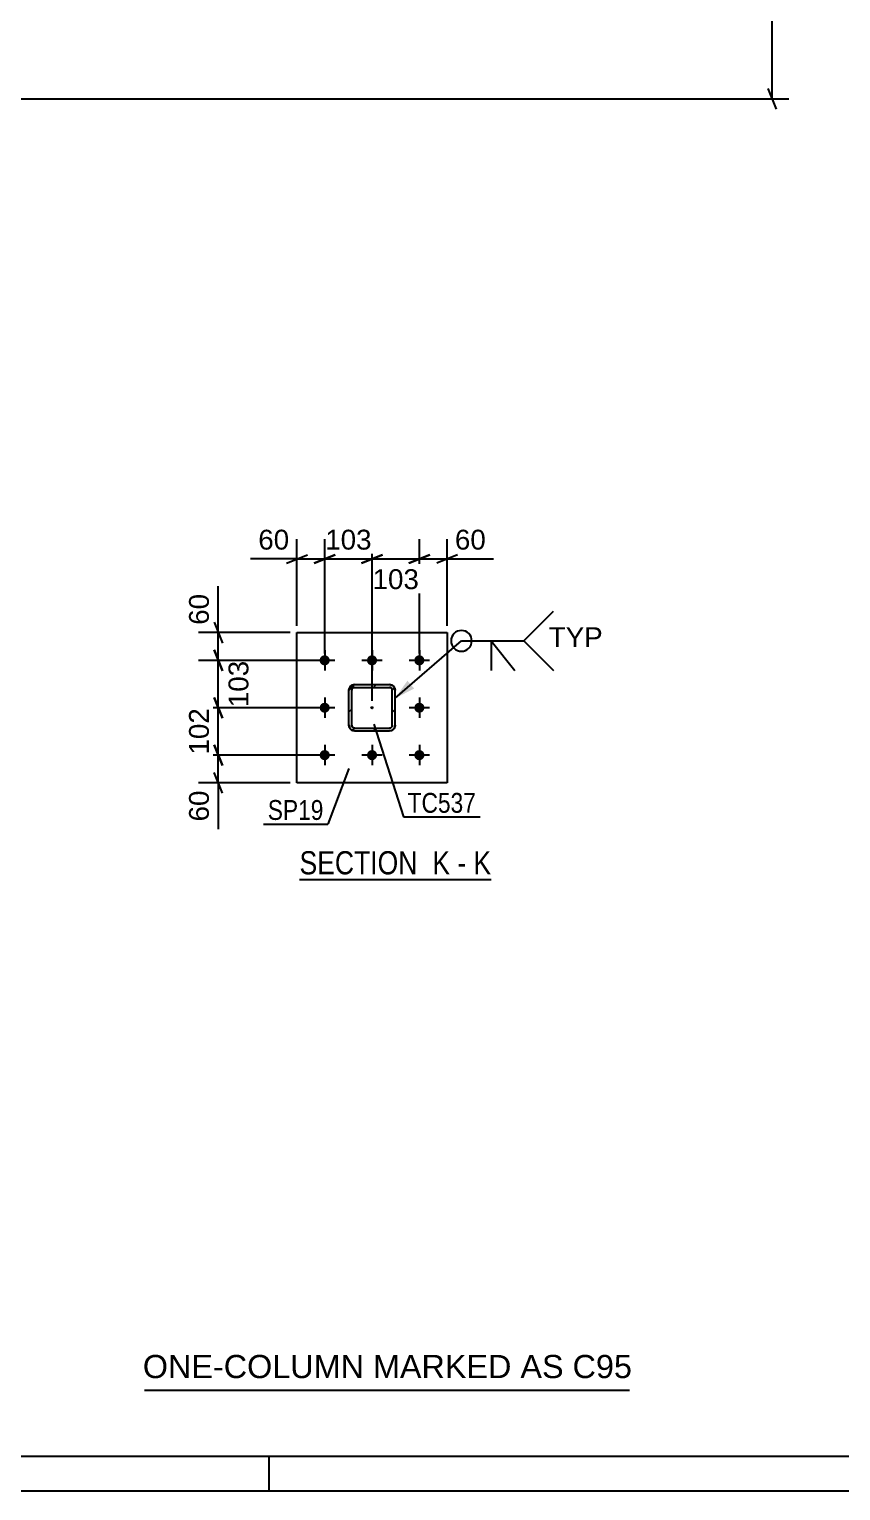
# Model space of a CAD drawing. Header units: millimetres. Extents: x 0 to 841, y 0 to 594.
# Drawn here: x 386.4 to 503.5, y 0 to 210.8 of the extents above; entities that cross this region are included whole.
import ezdxf

# ---------------------------------------------------------------- set-up
doc = ezdxf.new("R2010")
doc.units = ezdxf.units.MM
doc.linetypes.add('DXK_LINE_DOT2', pattern=[3.9198, 1.9599, -1.9599])
doc.linetypes.add('DXK_LINE_DOT3', pattern=[5.9187, 2.979, -0.9799, 0.9799, -0.9799])
doc.styles.add('Arial', font='ARIAL.TTF', dxfattribs={"height": 0.2})
doc.styles.add('Arial Narrow', font='ARIALN.TTF', dxfattribs={"height": 0.2})

# ---------------------------------------------------------------- blocks, each defined once
blk = doc.blocks.new('Unknown-284933836-1132')
at = {"color": 5, "linetype": 'Continuous'}
for p, q in [((5, 5), (836, 5)), ((421, 0), (421, 5)), ((0, 0), (841, 0))]:
    blk.add_line(p, q, dxfattribs=at)
blk = doc.blocks.new('Unknown-284933836-20 - 15222')
at = {"color": 6, "linetype": 'Continuous'}
blk.add_line((425.37, 88.16), (453.02, 88.16), dxfattribs=at)
at = {"color": 0, "linetype": 'Continuous'}
blk.add_wipeout([(443.48, 88.91), (443.48, 92.41), (425.37, 92.41), (425.37, 88.91)], dxfattribs=at)
at = {"color": 7, "linetype": 'Continuous', "style": 'Arial Narrow'}
blk.add_text('SECTION ', height=3.34, dxfattribs=at).set_placement((425.37, 88.91))
at = {"color": 0, "linetype": 'Continuous'}
blk.add_wipeout([(447.09, 88.91), (447.09, 92.41), (444.53, 92.41), (444.53, 88.91)], dxfattribs=at)
at = {"color": 7, "linetype": 'Continuous', "style": 'Arial Narrow'}
blk.add_text('K', height=3.34, dxfattribs=at).set_placement((444.53, 88.91))
at = {"color": 0, "linetype": 'Continuous'}
blk.add_wipeout([(449.41, 88.91), (449.41, 92.41), (448.14, 92.41), (448.14, 88.91)], dxfattribs=at)
at = {"color": 7, "linetype": 'Continuous', "style": 'Arial Narrow'}
blk.add_text('-', height=3.34, dxfattribs=at).set_placement((448.14, 88.91))
at = {"color": 0, "linetype": 'Continuous'}
blk.add_wipeout([(453.02, 88.91), (453.02, 92.41), (450.46, 92.41), (450.46, 88.91)], dxfattribs=at)
at = {"color": 7, "linetype": 'Continuous', "style": 'Arial Narrow'}
blk.add_text('K', height=3.34, dxfattribs=at).set_placement((450.46, 88.91))
blk = doc.blocks.new('Part-284933836-15236 - 15222')
at = {"linetype": 'Continuous'}
h = blk.add_hatch(dxfattribs=at)
h.set_pattern_fill('', scale=0.7, style=0, pattern_type=0)
h.set_pattern_definition([(45, (433.2962, 116.2746), (-1.57154, 1.57154), [])])
h.paths.add_polyline_path([(438.36, 116.27), (433.3, 116.27), (432.99, 116.21), (432.73, 116.04), (432.56, 115.78), (432.5, 115.47), (432.5, 110.41), (432.56, 110.1), (432.73, 109.84), (432.99, 109.67), (433.3, 109.61), (438.36, 109.61), (438.67, 109.67), (438.93, 109.84), (439.1, 110.1), (439.16, 110.41), (439.16, 115.47), (439.1, 115.78), (438.93, 116.04), (438.67, 116.21)])
h.paths.add_polyline_path([(438.73, 115.63), (438.76, 115.47), (438.76, 110.41), (438.73, 110.25), (438.65, 110.13), (438.52, 110.04), (438.36, 110.01), (433.3, 110.01), (433.14, 110.04), (433.01, 110.13), (432.93, 110.25), (432.9, 110.41), (432.9, 115.47), (432.93, 115.63), (433.01, 115.76), (433.14, 115.84), (433.3, 115.87), (438.36, 115.87), (438.52, 115.84), (438.65, 115.76)])
blk.add_hatch(color=246, dxfattribs=at).paths.add_polyline_path([(435.83, 112.84, -1), (435.83, 113.04, -1)])
at = {"color": 7, "linetype": 'DXK_LINE_DOT2'}
for p, q in [((432.99, 116.21), (433.3, 116.27)), ((433.3, 116.27), (438.36, 116.27)), ((438.36, 116.27), (438.67, 116.21)), ((432.5, 115.47), (432.56, 115.78)), ((432.5, 110.41), (432.5, 115.47)), ((432.93, 115.63), (432.9, 115.47)), ((432.9, 110.41), (432.9, 115.47)), ((433.01, 115.76), (432.93, 115.63)), ((433.14, 115.84), (433.01, 115.76)), ((433.3, 115.87), (433.14, 115.84)), ((433.3, 115.87), (438.36, 115.87)), ((438.52, 115.84), (438.36, 115.87)), ((438.65, 115.76), (438.52, 115.84)), ((438.73, 115.63), (438.65, 115.76)), ((438.76, 115.47), (438.73, 115.63)), ((438.76, 110.41), (438.76, 115.47)), ((439.1, 115.78), (439.16, 115.47)), ((439.16, 110.41), (439.16, 115.47)), ((432.56, 110.1), (432.5, 110.41)), ((432.9, 110.41), (432.93, 110.25)), ((432.93, 110.25), (433.01, 110.13)), ((433.3, 109.61), (432.99, 109.67)), ((433.01, 110.13), (433.14, 110.04)), ((433.14, 110.04), (433.3, 110.01)), ((433.3, 110.01), (438.36, 110.01)), ((438.36, 110.01), (438.52, 110.04)), ((438.67, 109.67), (438.36, 109.61)), ((438.52, 110.04), (438.65, 110.13)), ((438.65, 110.13), (438.73, 110.25)), ((438.73, 110.25), (438.76, 110.41)), ((439.16, 110.41), (439.1, 110.1)), ((433.3, 109.61), (438.36, 109.61))]:
    blk.add_line(p, q, dxfattribs=at)
at = {"color": 2, "linetype": 'Continuous'}
for p, q in [((433.3, 116.27), (432.99, 116.21)), ((433.3, 116.27), (438.36, 116.27)), ((438.67, 116.21), (438.36, 116.27)), ((432.56, 115.78), (432.5, 115.47)), ((432.5, 110.41), (432.5, 115.47)), ((432.9, 115.47), (432.93, 115.63)), ((432.9, 110.41), (432.9, 115.47)), ((432.93, 115.63), (433.01, 115.76)), ((433.01, 115.76), (433.14, 115.84)), ((433.14, 115.84), (433.3, 115.87)), ((433.3, 115.87), (438.36, 115.87)), ((438.36, 115.87), (438.52, 115.84)), ((438.52, 115.84), (438.65, 115.76)), ((438.65, 115.76), (438.73, 115.63)), ((438.73, 115.63), (438.76, 115.47)), ((438.76, 110.41), (438.76, 115.47)), ((439.16, 115.47), (439.1, 115.78)), ((439.16, 110.41), (439.16, 115.47)), ((432.5, 110.41), (432.56, 110.1)), ((432.93, 110.25), (432.9, 110.41)), ((433.01, 110.13), (432.93, 110.25)), ((432.99, 109.67), (433.3, 109.61)), ((433.14, 110.04), (433.01, 110.13)), ((433.3, 110.01), (433.14, 110.04)), ((433.3, 110.01), (438.36, 110.01)), ((438.52, 110.04), (438.36, 110.01)), ((438.36, 109.61), (438.67, 109.67)), ((438.65, 110.13), (438.52, 110.04)), ((438.73, 110.25), (438.65, 110.13)), ((438.76, 110.41), (438.73, 110.25)), ((439.1, 110.1), (439.16, 110.41)), ((433.3, 109.61), (438.36, 109.61))]:
    blk.add_line(p, q, dxfattribs=at)
at = {"color": 7, "linetype": 'DXK_LINE_DOT3'}
blk.add_line((435.83, 112.94), (435.83, 112.94), dxfattribs=at)
at = {"color": 246, "linetype": 'DXK_LINE_DOT2'}
blk.add_line((435.83, 112.94), (435.83, 112.94), dxfattribs=at)
at = {"color": 246, "linetype": 'Continuous'}
blk.add_circle((435.83, 112.94), 0.1, dxfattribs=at)
at = {"color": 7, "linetype": 'DXK_LINE_DOT2'}
for centre, start, end in [((433.3, 115.47), 112.5, 157.5), ((438.36, 115.47), 22.5, 67.5), ((433.3, 110.41), 202.5, 247.5), ((438.36, 110.41), 292.5, 337.5)]:
    blk.add_arc(centre, 0.8, start, end, dxfattribs=at)
at = {"color": 2, "linetype": 'Continuous'}
for centre, start, end in [((433.3, 115.47), 112.5, 157.5), ((438.36, 115.47), 22.5, 67.5), ((433.3, 110.41), 202.5, 247.5), ((438.36, 110.41), 292.5, 337.5)]:
    blk.add_arc(centre, 0.8, start, end, dxfattribs=at)
blk = doc.blocks.new('Bolt-284933836-15298 - 15222')
at = {"linetype": 'Continuous'}
for points in [[(429, 119.04, -1), (429, 120.51, -1)], [(435.83, 119.04, -1), (435.83, 120.51, -1)], [(442.66, 119.04, -1), (442.66, 120.51, -1)], [(429, 112.21, -1), (429, 113.67, -1)], [(442.66, 112.21, -1), (442.66, 113.67, -1)], [(429, 105.37, -1), (429, 106.84, -1)], [(435.83, 105.37, -1), (435.83, 106.84, -1)], [(442.66, 105.37, -1), (442.66, 106.84, -1)]]:
    blk.add_hatch(color=1, dxfattribs=at).paths.add_polyline_path(points)
at = {"color": 1, "linetype": 'Continuous'}
for p, q in [((429, 121.24), (429, 118.31)), ((435.83, 121.24), (435.83, 118.31)), ((442.66, 121.24), (442.66, 118.31)), ((430.46, 119.77), (427.53, 119.77)), ((437.3, 119.77), (434.36, 119.77)), ((444.13, 119.77), (441.2, 119.77)), ((429, 114.41), (429, 111.47)), ((442.66, 114.41), (442.66, 111.47)), ((430.46, 112.94), (427.53, 112.94)), ((444.13, 112.94), (441.2, 112.94)), ((429, 107.57), (429, 104.64)), ((435.83, 107.57), (435.83, 104.64)), ((442.66, 107.57), (442.66, 104.64)), ((430.46, 106.11), (427.53, 106.11)), ((437.3, 106.11), (434.36, 106.11)), ((444.13, 106.11), (441.2, 106.11))]:
    blk.add_line(p, q, dxfattribs=at)
blk = doc.blocks.new('Part-284933836-15242 - 15222')
at = {"color": 2, "linetype": 'Continuous'}
for p, q in [((425, 102.11), (425, 123.77)), ((425, 123.77), (446.66, 123.77)), ((446.66, 123.77), (446.66, 102.11)), ((446.66, 102.11), (425, 102.11))]:
    blk.add_line(p, q, dxfattribs=at)
blk = doc.blocks.new('StraightDimension-284933836-14925 - 1981')
at = {"color": 7, "linetype": 'Continuous'}
for p, q in [((494.16, 254.87), (492.96, 257.87)), ((347.81, 256.37), (495.96, 256.37)), ((493.56, 200.77), (493.56, 256.37)), ((347.81, 200.77), (495.96, 200.77)), ((492.96, 202.27), (494.16, 199.27))]:
    blk.add_line(p, q, dxfattribs=at)
at = {"color": 0}
blk.add_wipeout([(492.81, 233.62), (488.61, 233.62), (488.61, 223.53), (492.81, 223.53)], dxfattribs=at)
at = {"color": 3, "style": 'Arial'}
blk.add_text('2678', height=2.865, rotation=90.0002, dxfattribs=at).set_placement((492.21, 224.13))
blk = doc.blocks.new('StraightDimension-284933836-24251 - 15222')
at = {"color": 7, "linetype": 'Continuous'}
for p, q in [((413.04, 121.27), (414.24, 118.27)), ((428, 119.77), (411.24, 119.77)), ((413.64, 112.94), (413.64, 119.77)), ((414.24, 111.44), (413.04, 114.44)), ((428, 112.94), (411.24, 112.94))]:
    blk.add_line(p, q, dxfattribs=at)
at = {"color": 0}
blk.add_wipeout([(418.59, 120.29), (414.39, 120.29), (414.39, 112.42), (418.59, 112.42)], dxfattribs=at)
at = {"color": 3, "style": 'Arial'}
blk.add_text('103', height=2.865, rotation=90.0002, dxfattribs=at).set_placement((417.99, 113.02))
blk = doc.blocks.new('StraightDimension-284933836-16379 - 15222')
at = {"color": 7, "linetype": 'Continuous'}
for p, q in [((442.66, 120.77), (442.66, 137.25)), ((446.66, 124.77), (446.66, 137.25)), ((441.16, 133.8), (444.16, 135)), ((448.16, 135), (445.16, 133.8)), ((442.66, 134.4), (446.66, 134.4))]:
    blk.add_line(p, q, dxfattribs=at)
at = {"color": 0}
blk.add_wipeout([(452.84, 135.15), (452.84, 139.35), (447.19, 139.35), (447.19, 135.15)], dxfattribs=at)
at = {"color": 7, "linetype": 'Continuous'}
blk.add_line((446.66, 134.4), (453.36, 134.4), dxfattribs=at)
blk.add_line((446.66, 134.4), (453.36, 134.4), dxfattribs=at)
at = {"color": 3, "style": 'Arial'}
blk.add_text('60', height=2.865, dxfattribs=at).set_placement((447.79, 135.75))
blk = doc.blocks.new('StraightDimension-284933836-16380 - 15222')
at = {"color": 7, "linetype": 'Continuous'}
for p, q in [((434.33, 133.8), (437.33, 135)), ((435.83, 113.94), (435.83, 136.8)), ((444.16, 135), (441.16, 133.8)), ((442.66, 120.77), (442.66, 136.8)), ((435.83, 134.4), (442.66, 134.4))]:
    blk.add_line(p, q, dxfattribs=at)
at = {"color": 0}
blk.add_wipeout([(443.18, 129.45), (443.18, 133.65), (435.31, 133.65), (435.31, 129.45)], dxfattribs=at)
at = {"color": 3, "style": 'Arial'}
blk.add_text('103', height=2.865, dxfattribs=at).set_placement((435.91, 130.05))
blk = doc.blocks.new('StraightDimension-284933836-16381 - 15222')
at = {"color": 7, "linetype": 'Continuous'}
for p, q in [((429, 120.77), (429, 137.25)), ((435.83, 113.94), (435.83, 137.25)), ((427.5, 133.8), (430.5, 135)), ((437.33, 135), (434.33, 133.8)), ((429, 134.4), (435.83, 134.4))]:
    blk.add_line(p, q, dxfattribs=at)
at = {"color": 0}
blk.add_wipeout([(436.35, 135.15), (436.35, 139.35), (428.48, 139.35), (428.48, 135.15)], dxfattribs=at)
at = {"color": 3, "style": 'Arial'}
blk.add_text('103', height=2.865, dxfattribs=at).set_placement((429.08, 135.75))
blk = doc.blocks.new('StraightDimension-284933836-16382 - 15222')
at = {"color": 7, "linetype": 'Continuous'}
for p, q in [((425, 124.77), (425, 137.25)), ((429, 120.77), (429, 137.25)), ((423.5, 133.8), (426.5, 135)), ((430.5, 135), (427.5, 133.8)), ((425, 134.4), (429, 134.4))]:
    blk.add_line(p, q, dxfattribs=at)
at = {"color": 0}
blk.add_wipeout([(424.47, 135.15), (424.47, 139.35), (418.82, 139.35), (418.82, 135.15)], dxfattribs=at)
at = {"color": 7, "linetype": 'Continuous'}
blk.add_line((425, 134.4), (418.3, 134.4), dxfattribs=at)
blk.add_line((425, 134.4), (418.3, 134.4), dxfattribs=at)
at = {"color": 3, "style": 'Arial'}
blk.add_text('60', height=2.865, dxfattribs=at).set_placement((419.42, 135.75))
blk = doc.blocks.new('StraightDimension-284933836-22491 - 15222')
at = {"color": 7, "linetype": 'Continuous'}
for p, q in [((413.04, 125.27), (414.24, 122.27)), ((424, 123.77), (410.79, 123.77)), ((413.64, 119.77), (413.64, 123.77)), ((414.24, 118.27), (413.04, 121.27)), ((428, 119.77), (410.79, 119.77))]:
    blk.add_line(p, q, dxfattribs=at)
at = {"color": 0}
blk.add_wipeout([(412.89, 129.95), (408.69, 129.95), (408.69, 124.3), (412.89, 124.3)], dxfattribs=at)
at = {"color": 7, "linetype": 'Continuous'}
blk.add_line((413.64, 123.77), (413.64, 130.47), dxfattribs=at)
blk.add_line((413.64, 123.77), (413.64, 130.47), dxfattribs=at)
at = {"color": 3, "style": 'Arial'}
blk.add_text('60', height=2.865, rotation=90.0002, dxfattribs=at).set_placement((412.29, 124.9))
blk = doc.blocks.new('StraightDimension-284933836-22494 - 15222')
at = {"color": 7, "linetype": 'Continuous'}
for p, q in [((413.04, 107.61), (414.24, 104.61)), ((428, 106.11), (410.79, 106.11)), ((413.64, 102.11), (413.64, 106.11)), ((414.24, 100.61), (413.04, 103.61)), ((424, 102.11), (410.79, 102.11))]:
    blk.add_line(p, q, dxfattribs=at)
at = {"color": 0}
blk.add_wipeout([(412.89, 101.58), (408.69, 101.58), (408.69, 95.94), (412.89, 95.94)], dxfattribs=at)
at = {"color": 7, "linetype": 'Continuous'}
blk.add_line((413.64, 102.11), (413.64, 95.41), dxfattribs=at)
blk.add_line((413.64, 102.11), (413.64, 95.41), dxfattribs=at)
at = {"color": 3, "style": 'Arial'}
blk.add_text('60', height=2.865, rotation=90.0002, dxfattribs=at).set_placement((412.29, 96.54))
blk = doc.blocks.new('StraightDimension-284933836-24249 - 15222')
at = {"color": 7, "linetype": 'Continuous'}
for p, q in [((413.04, 114.44), (414.24, 111.44)), ((428, 112.94), (410.79, 112.94)), ((413.64, 106.11), (413.64, 112.94)), ((414.24, 104.61), (413.04, 107.61)), ((428, 106.11), (410.79, 106.11))]:
    blk.add_line(p, q, dxfattribs=at)
at = {"color": 0}
blk.add_wipeout([(412.89, 113.46), (408.69, 113.46), (408.69, 105.59), (412.89, 105.59)], dxfattribs=at)
at = {"color": 3, "style": 'Arial'}
blk.add_text('102', height=2.865, rotation=90.0002, dxfattribs=at).set_placement((412.29, 106.19))
blk = doc.blocks.new('Unknown-284933836-25831')
at = {"color": 7, "linetype": 'Continuous'}
blk.add_line((403, 14.5), (473, 14.5), dxfattribs=at)
at = {"color": 7, "style": 'Arial'}
blk.add_text('ONE-COLUMN MARKED AS C95', height=3.3428, dxfattribs=at).set_placement((402.76, 16.25))
blk = doc.blocks.new('Mark-284933836-16419 - 15222')
at = {"color": 0}
blk.add_wipeout([(428.83, 96.76), (428.83, 99.76), (420.79, 99.76), (420.79, 96.76)], dxfattribs=at)
blk.add_wipeout([(428.83, 96.76), (428.83, 99.76), (420.79, 99.76), (420.79, 96.76)], dxfattribs=at)
at = {"color": 30, "linetype": 'Continuous'}
for p in [(432.48, 104.19), (420.19, 96.16)]:
    blk.add_line(p, (429.43, 96.16), dxfattribs=at)
at = {"color": 3, "style": 'Arial Narrow'}
blk.add_text('SP19', height=2.863, dxfattribs=at).set_placement((420.79, 96.76))
blk = doc.blocks.new('Mark-284933836-16425 - 15222')
at = {"color": 0}
blk.add_wipeout([(450.83, 97.79), (450.83, 100.79), (440.97, 100.79), (440.97, 97.79)], dxfattribs=at)
blk.add_wipeout([(450.83, 97.79), (450.83, 100.79), (440.97, 100.79), (440.97, 97.79)], dxfattribs=at)
at = {"color": 30, "linetype": 'Continuous'}
for p, q in [((436.08, 110.57), (440.37, 97.19)), ((440.37, 97.19), (451.43, 97.19))]:
    blk.add_line(p, q, dxfattribs=at)
at = {"color": 3, "style": 'Arial Narrow'}
blk.add_text('TC537', height=2.863, dxfattribs=at).set_placement((440.97, 97.79))
blk = doc.blocks.new('WeldMark-284933836-16441 - 15222')
at = {"linetype": 'Continuous'}
blk.add_hatch(color=30, dxfattribs=at).paths.add_polyline_path([(441.92, 115.7), (439.16, 114.31), (440.94, 116.84)])
at = {"color": 30, "linetype": 'Continuous'}
for p, q in [((439.16, 114.31), (448.73, 122.58)), ((448.73, 122.58), (457.73, 122.58))]:
    blk.add_line(p, q, dxfattribs=at)
at = {"color": 3, "linetype": 'Continuous'}
for q in [(456.45, 118.3), (453.02, 118.3)]:
    blk.add_line((453.02, 122.58), q, dxfattribs=at)
for start, end in [(90, 270), (270, 90)]:
    blk.add_arc((448.73, 122.58), 1.5, start, end, dxfattribs=at)
at = {"color": 0, "linetype": 'Continuous'}
blk.add_wipeout([(469.11, 121.68), (469.11, 124.68), (461.33, 124.68), (461.33, 121.68)], dxfattribs=at)
blk.add_wipeout([(469.11, 121.68), (469.11, 124.68), (461.33, 124.68), (461.33, 121.68)], dxfattribs=at)
at = {"color": 3, "linetype": 'Continuous'}
for q in [(462.02, 126.87), (462.02, 118.3)]:
    blk.add_line((457.73, 122.58), q, dxfattribs=at)
at = {"color": 3, "linetype": 'Continuous', "style": 'Arial'}
blk.add_text('TYP', height=2.865, dxfattribs=at).set_placement((461.33, 121.68))

msp = doc.modelspace()

# ---------------------------------------------------------------- block references
for name in ['Unknown-284933836-1132', 'Part-284933836-15242 - 15222', 'Bolt-284933836-15298 - 15222', 'Part-284933836-15236 - 15222', 'Unknown-284933836-25831']:
    msp.add_blockref(name, (0, 0))

# ---------------------------------------------------------------- next in the draw order: block references
for name in ['StraightDimension-284933836-14925 - 1981', 'StraightDimension-284933836-16379 - 15222', 'StraightDimension-284933836-24251 - 15222', 'Mark-284933836-16425 - 15222', 'StraightDimension-284933836-22494 - 15222', 'Unknown-284933836-20 - 15222']:
    msp.add_blockref(name, (0, 0))

# ---------------------------------------------------------------- next in the draw order: block references
msp.add_blockref('StraightDimension-284933836-16380 - 15222', (0, 0))

# ---------------------------------------------------------------- next in the draw order: block references
for name in ['StraightDimension-284933836-16381 - 15222', 'WeldMark-284933836-16441 - 15222']:
    msp.add_blockref(name, (0, 0))

# ---------------------------------------------------------------- next in the draw order: block references
for name in ['StraightDimension-284933836-16382 - 15222', 'StraightDimension-284933836-24249 - 15222']:
    msp.add_blockref(name, (0, 0))

# ---------------------------------------------------------------- next in the draw order: block references
for name in ['StraightDimension-284933836-22491 - 15222', 'Mark-284933836-16419 - 15222']:
    msp.add_blockref(name, (0, 0))

doc.saveas('drawing.dxf')
